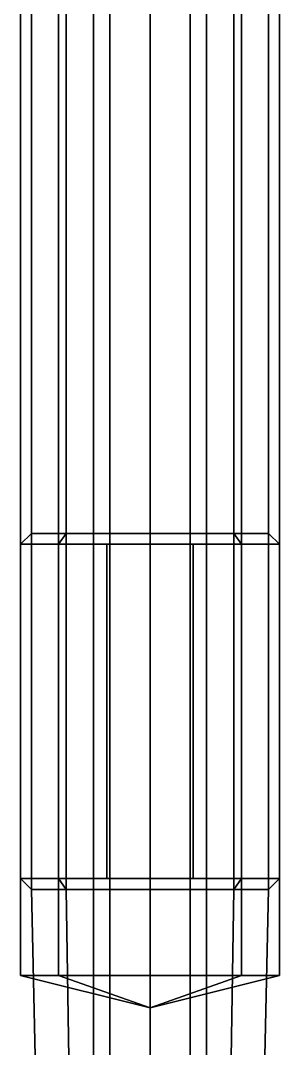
# Model space of a CAD drawing. Header units: millimetres. Extents: x -1.1 to 1.1, y -3.6 to 7.7.
# Drawn here: x -0.12 to 0.12, y -1.678 to -0.725 of the extents above; entities that cross this region are included whole.
import ezdxf

# ---------------------------------------------------------------- set-up
doc = ezdxf.new("R2010")
doc.units = ezdxf.units.MM
doc.header["$MEASUREMENT"] = 0
doc.layers.add('barrel', color=1, linetype='Continuous')
doc.layers.add('sleeve', color=5, linetype='Continuous')

msp = doc.modelspace()

# ---------------------------------------------------------------- linework, layer by layer
at = {"layer": 'barrel'}
for points in [[(0, 1.11, 1.6225), (0.03712, 1.11, 1.60712), (0.03712, -3.59, 1.60712), (0, -3.59, 1.6225)], [(0.03712, 1.11, 1.53288), (0, 1.11, 1.5175), (0, -3.59, 1.5175), (0.03712, -3.59, 1.53288)], [(0.03712, 1.11, 1.60712), (0.0525, 1.11, 1.57), (0.0525, -3.59, 1.57), (0.03712, -3.59, 1.60712)], [(0.0525, 1.11, 1.57), (0.03712, 1.11, 1.53288), (0.03712, -3.59, 1.53288), (0.0525, -3.59, 1.57)], [(-0.0525, 0.7, 1.57), (-0.03712, 0.7, 1.60712), (-0.03712, -3.59, 1.60712), (-0.0525, -3.59, 1.57)], [(-0.03712, 0.7, 1.53288), (-0.0525, 0.7, 1.57), (-0.0525, -3.59, 1.57), (-0.03712, -3.59, 1.53288)], [(-0.03712, 0.7, 1.60712), (0, 0.7, 1.6225), (0, -3.59, 1.6225), (-0.03712, -3.59, 1.60712)], [(0, 0.7, 1.5175), (-0.03712, 0.7, 1.53288), (-0.03712, -3.59, 1.53288), (0, -3.59, 1.5175)], [(-0.07778, 0.61, 1.64778), (-0.11, 0.61, 1.57), (-0.11, -1.53, 1.57), (-0.07778, -1.53, 1.64778)], [(-0.11, 0.61, 1.57), (-0.07778, 0.61, 1.49222), (-0.07778, -1.53, 1.49222), (-0.11, -1.53, 1.57)], [(0, 0.61, 1.68), (-0.07778, 0.61, 1.64778), (-0.07778, -1.53, 1.64778), (0, -1.53, 1.68)], [(-0.07778, 0.61, 1.49222), (0, 0.61, 1.46), (0, -1.53, 1.46), (-0.07778, -1.53, 1.49222)], [(0.07778, 0.61, 1.64778), (0, 0.61, 1.68), (0, -1.53, 1.68), (0.07778, -1.53, 1.64778)], [(0, 0.61, 1.46), (0.07778, 0.61, 1.49222), (0.07778, -1.53, 1.49222), (0, -1.53, 1.46)], [(0.11, 0.61, 1.57), (0.07778, 0.61, 1.64778), (0.07778, -1.53, 1.64778), (0.11, -1.53, 1.57)], [(0.07778, 0.61, 1.49222), (0.11, 0.61, 1.57), (0.11, -1.53, 1.57), (0.07778, -1.53, 1.49222)], [(-0.07071, -1.98, 1.49929), (-0.1, -1.98, 1.57), (-0.11, -1.53, 1.57), (-0.07778, -1.53, 1.49222)], [(-0.1, -1.98, 1.57), (-0.07071, -1.98, 1.64071), (-0.07778, -1.53, 1.64778), (-0.11, -1.53, 1.57)], [(0, -1.98, 1.47), (-0.07071, -1.98, 1.49929), (-0.07778, -1.53, 1.49222), (0, -1.53, 1.46)], [(-0.07071, -1.98, 1.64071), (0, -1.98, 1.67), (0, -1.53, 1.68), (-0.07778, -1.53, 1.64778)], [(0.07071, -1.98, 1.49929), (0, -1.98, 1.47), (0, -1.53, 1.46), (0.07778, -1.53, 1.49222)], [(0, -1.98, 1.67), (0.07071, -1.98, 1.64071), (0.07778, -1.53, 1.64778), (0, -1.53, 1.68)], [(0.1, -1.98, 1.57), (0.07071, -1.98, 1.49929), (0.07778, -1.53, 1.49222), (0.11, -1.53, 1.57)], [(0.07071, -1.98, 1.64071), (0.1, -1.98, 1.57), (0.11, -1.53, 1.57), (0.07778, -1.53, 1.64778)]]:
    msp.add_3dface(points, dxfattribs=at)
at = {"layer": 'sleeve'}
for points in [[(-0.08485, 0.98, 1.38485), (-0.12, 0.98, 1.3), (-0.12, -1.61, 1.3), (-0.08485, -1.61, 1.38485)], [(-0.12, 0.98, 1.3), (-0.08485, 0.98, 1.21515), (-0.08485, -1.61, 1.21515), (-0.12, -1.61, 1.3)], [(0, 0.98, 1.42), (-0.08485, 0.98, 1.38485), (-0.08485, -1.61, 1.38485), (0, -1.61, 1.42)], [(-0.08485, 0.98, 1.21515), (0, 0.98, 1.18), (0, -1.61, 1.18), (-0.08485, -1.61, 1.21515)], [(0.08485, 0.98, 1.38485), (0, 0.98, 1.42), (0, -1.61, 1.42), (0.08485, -1.61, 1.38485)], [(0, 0.98, 1.18), (0.08485, 0.98, 1.21515), (0.08485, -1.61, 1.21515), (0, -1.61, 1.18)], [(0.12, 0.98, 1.3), (0.08485, 0.98, 1.38485), (0.08485, -1.61, 1.38485), (0.12, -1.61, 1.3)], [(0.08485, 0.98, 1.21515), (0.12, 0.98, 1.3), (0.12, -1.61, 1.3), (0.08485, -1.61, 1.21515)], [(-0.07778, -1.2, 1.64778), (-0.11, -1.2, 1.57), (-0.12, -1.21, 1.57), (-0.08485, -1.21, 1.65485)], [(-0.11, -1.2, 1.57), (-0.07778, -1.2, 1.49222), (-0.08485, -1.21, 1.48515), (-0.12, -1.21, 1.57)], [(0, -1.2, 1.68), (-0.07778, -1.2, 1.64778), (-0.08485, -1.21, 1.65485), (0, -1.21, 1.69)], [(-0.07778, -1.2, 1.49222), (0, -1.2, 1.46), (0, -1.21, 1.45), (-0.08485, -1.21, 1.48515)], [(0.07778, -1.2, 1.64778), (0, -1.2, 1.68), (0, -1.21, 1.69), (0.08485, -1.21, 1.65485)], [(0, -1.2, 1.46), (0.07778, -1.2, 1.49222), (0.08485, -1.21, 1.48515), (0, -1.21, 1.45)], [(0.11, -1.2, 1.57), (0.07778, -1.2, 1.64778), (0.08485, -1.21, 1.65485), (0.12, -1.21, 1.57)], [(0.07778, -1.2, 1.49222), (0.11, -1.2, 1.57), (0.12, -1.21, 1.57), (0.08485, -1.21, 1.48515)], [(-0.08485, -1.21, 1.65485), (-0.12, -1.21, 1.57), (-0.12, -1.52, 1.57), (-0.08485, -1.52, 1.65485)], [(-0.12, -1.21, 1.57), (-0.08485, -1.21, 1.48515), (-0.08485, -1.52, 1.48515), (-0.12, -1.52, 1.57)], [(0, -1.21, 1.69), (-0.08485, -1.21, 1.65485), (-0.08485, -1.52, 1.65485), (0, -1.52, 1.69)], [(-0.08485, -1.21, 1.48515), (-0.04, -1.21, 1.46657), (-0.04, -1.52, 1.46657), (-0.08485, -1.52, 1.48515)], [(-0.04, -1.21, 1.46657), (-0.04, -1.21, 1.40343), (-0.04, -1.52, 1.40343), (-0.04, -1.52, 1.46657)], [(0, -1.21, 1.45), (0, -1.21, 1.42), (-0.04, -1.21, 1.40343), (-0.04, -1.21, 1.46657)], [(0.08485, -1.21, 1.65485), (0, -1.21, 1.69), (0, -1.52, 1.69), (0.08485, -1.52, 1.65485)], [(0.04, -1.21, 1.46657), (0.04, -1.21, 1.40343), (0, -1.21, 1.42), (0, -1.21, 1.45)], [(0.04, -1.21, 1.46657), (0.08485, -1.21, 1.48515), (0.08485, -1.52, 1.48515), (0.04, -1.52, 1.46657)], [(0.04, -1.52, 1.46657), (0.04, -1.52, 1.40343), (0.04, -1.21, 1.40343), (0.04, -1.21, 1.46657)], [(0.12, -1.21, 1.57), (0.08485, -1.21, 1.65485), (0.08485, -1.52, 1.65485), (0.12, -1.52, 1.57)], [(0.08485, -1.21, 1.48515), (0.12, -1.21, 1.57), (0.12, -1.52, 1.57), (0.08485, -1.52, 1.48515)], [(-0.07778, -1.53, 1.49222), (-0.11, -1.53, 1.57), (-0.12, -1.52, 1.57), (-0.08485, -1.52, 1.48515)], [(-0.11, -1.53, 1.57), (-0.07778, -1.53, 1.64778), (-0.08485, -1.52, 1.65485), (-0.12, -1.52, 1.57)], [(0, -1.53, 1.46), (-0.07778, -1.53, 1.49222), (-0.08485, -1.52, 1.48515), (0, -1.52, 1.45)], [(-0.07778, -1.53, 1.64778), (0, -1.53, 1.68), (0, -1.52, 1.69), (-0.08485, -1.52, 1.65485)], [(-0.04, -1.52, 1.46657), (-0.04, -1.52, 1.40343), (0, -1.52, 1.42), (0, -1.52, 1.45)], [(0, -1.52, 1.45), (0, -1.52, 1.42), (0.04, -1.52, 1.40343), (0.04, -1.52, 1.46657)], [(0.07778, -1.53, 1.49222), (0, -1.53, 1.46), (0, -1.52, 1.45), (0.08485, -1.52, 1.48515)], [(0, -1.53, 1.68), (0.07778, -1.53, 1.64778), (0.08485, -1.52, 1.65485), (0, -1.52, 1.69)], [(0.11, -1.53, 1.57), (0.07778, -1.53, 1.49222), (0.08485, -1.52, 1.48515), (0.12, -1.52, 1.57)], [(0.07778, -1.53, 1.64778), (0.11, -1.53, 1.57), (0.12, -1.52, 1.57), (0.08485, -1.52, 1.65485)], [(-0.08485, -1.61, 1.38485), (-0.12, -1.61, 1.3), (0, -1.64, 1.3)], [(-0.12, -1.61, 1.3), (-0.08485, -1.61, 1.21515), (0, -1.64, 1.3)], [(0, -1.61, 1.42), (-0.08485, -1.61, 1.38485), (0, -1.64, 1.3)], [(-0.08485, -1.61, 1.21515), (0, -1.61, 1.18), (0, -1.64, 1.3)], [(0.12, -1.61, 1.3), (0.08485, -1.61, 1.38485), (0, -1.64, 1.3)], [(0.08485, -1.61, 1.38485), (0, -1.61, 1.42), (0, -1.64, 1.3)], [(0, -1.61, 1.18), (0.08485, -1.61, 1.21515), (0, -1.64, 1.3)], [(0.08485, -1.61, 1.21515), (0.12, -1.61, 1.3), (0, -1.64, 1.3)]]:
    msp.add_3dface(points, dxfattribs=at)

doc.saveas('drawing.dxf')
